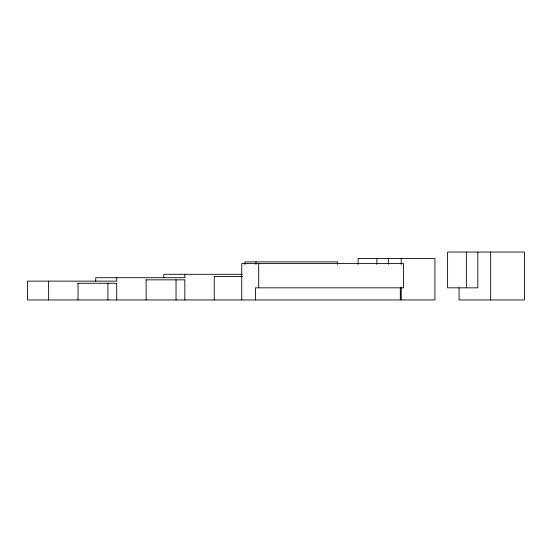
<?xml version="1.0" encoding="UTF-8"?>
<svg xmlns="http://www.w3.org/2000/svg" width="552" height="552" viewBox="0 0 552 552"><rect width="100%" height="100%" fill="white"/><g stroke="black" fill="none" stroke-linecap="round" stroke-linejoin="round"><path stroke-width="0.83" d="M242.017 274.289L163.813 274.289L163.813 277.711M214.045 276.428L242.431 276.428M145.935 279.85L184.837 279.85L184.837 299.95M77.825 283.273L116.727 283.273L116.727 299.95M490.68 252.05L490.68 299.95M477.832 252.05L477.832 287.833L447.596 287.833L447.596 252.05L524.4 252.05L524.4 299.95L459.078 299.95L459.078 287.833M466.343 252.05L466.343 287.833M401.2 258.467L401.2 264.394M401.2 287.247L401.2 299.95M400.324 287.833L400.324 299.95M388.353 258.467L388.353 264.339M376.864 258.467L376.864 264.339M358.117 264.339L358.117 258.467L434.921 258.467L434.921 299.95L27.6 299.95L27.6 281.134L116.727 281.134L116.727 277.711M337.651 264.429L337.651 261.889L244.874 261.889L244.874 264.429M258.695 263.601L258.695 287.833M255.983 261.889L255.983 264.401M255.459 299.95L255.459 287.833L403.56 287.833L403.56 263.601L241.742 263.601L241.742 299.95M214.238 276.428L214.238 299.95M184.837 274.289L184.837 277.711L95.71 277.711L95.71 281.134M176.04 279.85L176.04 299.95M146.128 279.85L146.128 299.95M107.93 283.273L107.93 299.95M78.025 283.273L78.025 299.95M48.624 281.134L48.624 299.95"/></g></svg>
